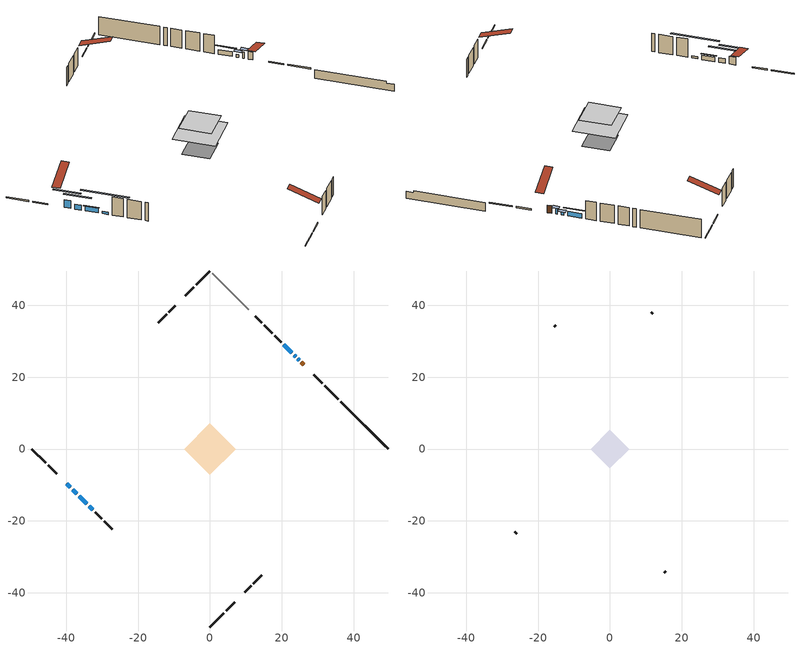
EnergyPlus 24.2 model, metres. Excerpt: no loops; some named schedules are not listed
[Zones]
conditioned space
 floor othersidecoefficients (Floor1 construction): -1.74,0 0,1.74 1.74,0 0,-1.74 z0.53
 floor adiabatic (AdiabaticFloorConstruction): -7.1,0 0,7.1 7.1,0 0,-7.1 z2.97
 floor foundation (Slab1 construction): -4.65,0 0,4.65 4.65,0 0,-4.65 z-1.76
 wall outside (RimJoist1 construction): 0,-49.52 3.8,-45.72 / -49.52,0 -45.72,-3.8 / 0,49.52 -3.8,45.72 / 35.72,13.8 31.92,17.6 z0.53:0.83
 wall outside (RimJoist2 construction): 4.46,-45.07 6.92,-42.6 / -45.07,-4.46 -42.6,-6.92 / -4.46,45.07 -6.92,42.6 / 31.26,18.26 28.8,20.72 z0.53:0.83
 wall outside (AdiabaticWallConstruction 1): 26.11,23.41 25.42,24.1 z0.53:2.56
 wall outside (AdiabaticWallConstruction): 24.76,24.76 24.47,25.05 z0.53:2.11; 23.82,25.7 23.42,26.1 z0.53:1.32; -39.91,-9.61 -38.83,-10.69 z0.53:2.56; -38.18,-11.35 -37.1,-12.42 / 22.77,26.76 20.47,29.05 z0.53:1.77; -36.44,-13.08 -34.29,-15.24 z0.53:1.7; -33.63,-15.89 -32.57,-16.95 z0.53:1.12
 wall outside (Wall1 construction): 9.61,-39.91 11.41,-38.11 / -31.91,-17.61 -30.11,-19.41 / -9.61,39.91 -11.41,38.11 / 19.81,29.71 18.01,31.51 z0.53:5.41
 wall outside (Wall2 construction): 12.07,-37.46 14.37,-35.15 / -29.46,-20.07 -27.15,-22.37 / -12.07,37.46 -14.37,35.15 / 17.36,32.17 15.05,34.47 z0.53:5.41
 wall foundation (FoundationWall1 construction): 36.38,13.15,-1.76 36.38,13.15,0.53 48.21,1.31,0.53 48.21,1.31,0.06 49.52,0,0.06 49.52,0,-1.76
 wall othersidecoefficients (Wall3 construction): 14.4,35.13 12.62,36.91 z0.53:5.41
 wall adiabatic (Wall5 construction): 10.76,38.76 0.66,48.87 z0.53:5.41
 window (WindowConstruction 5): 24.76,24.76 24.48,25.05 z0.53:2.11
 window (WindowConstruction): 23.82,25.7 23.42,26.1 z0.53:1.32
 window (WindowConstruction 1): -39.91,-9.61 -38.83,-10.69 z0.53:2.56
 window (WindowConstruction 2): -38.18,-11.35 -37.1,-12.42 z0.53:1.77
 window (WindowConstruction 3): -36.44,-13.08 -34.29,-15.24 z0.53:1.7
 window (WindowConstruction 4): 22.77,26.76 20.47,29.05 z0.53:1.77
 window (WindowConstruction 6): -33.63,-15.89 -32.57,-16.95 z0.53:1.12
 door (Door): 26.11,23.42 25.42,24.1 z0.53:2.56
 ceiling adiabatic (AdiabaticFloorConstruction): 0,-7.1 7.1,0 0,7.1 -7.1,0 z2.97
attic - vented
 floor to conditioned space (Floor2 construction Reversed): -5.37,0 0,5.37 5.37,0 0,-5.37 z5.41
 wall outside (Wall4 construction): 15.03,-34.5 15.57,-33.96 / -26.5,-23.03 -25.96,-23.57 / -15.03,34.5 -15.57,33.96 / 11.96,37.56 11.42,38.1 z0.53:5.41
 roof outside (Roof1 construction): 8.95,-40.57,5.41 3.73,-35.34,7.87 2.35,-36.72,7.87 7.58,-41.95,5.41; -40.57,-8.95,5.41 -35.34,-3.73,7.87 -36.72,-2.35,7.87 -41.95,-7.58,5.41; -8.95,40.57,5.41 -3.73,35.34,7.87 -2.35,36.72,7.87 -7.58,41.95,5.41; 26.76,22.76,5.41 21.54,17.53,7.87 22.92,16.15,7.87 28.14,21.38,5.41
shading: 24.04,25.48 25.19,24.33 25.84,24.97 24.69,26.12 z2.72; 22.99,26.53 24.25,25.27 24.89,25.92 23.64,27.17 z1.93; -37.07,-12.45 -41.67,-7.85 -41.96,-8.14 -37.36,-12.74 z5.05; -35.34,-14.18 -39.94,-9.59 -40.23,-9.88 -35.63,-14.48 z4.26; -34.08,-15.45 -36.65,-12.87 -36.87,-13.08 -34.29,-15.66 z2; 19.83,29.7 23.41,26.11 23.62,26.32 20.04,29.91 z2.68; -29.09,-20.44 -37.12,-12.41 -37.41,-12.7 -29.38,-20.73 z6.04
[Building]
Building 1: Terrain=Suburbs
[Site:Location]
Toronto City Centre_ON: Latitude {deg}=43.63; Longitude {deg}=-79.39; Time Zone {hr}=-5; Elevation {m}=77; Keep Site Location Information=Yes
[Site:GroundTemperature:Shallow]
5.01852, 3.26908, 3.12898, 3.95918, 7.29196, 10.6092, 13.4851, 15.3069, 15.4617, 13.9799, 11.1774, 7.9619
[Site:WaterMainsTemperature]
Calculation Method=Schedule; Temperature Schedule=mains temperature schedule
[Material] Roughness=Rough; Thermal Absorptance=0.9
Name | Thickness {m} | Conductivity {W/m-K} | Density {kg/m3} | Specific Heat {J/kg-K} | Solar Absorptance | Visible Absorptance
asphalt or fiberglass shingles | 0.00635 | 0.162714 | 1121.4 | 1465.45 | 0.4 | 0.4
ceiling loosefill ins | 0.0846667 | 0.0480833 | 16.02 | 1046.75 | 0.7 | 0.7
ceiling stud and cavity | 0.1397 | 0.162909 | 65.682 | 1177.47 | 0.7 | 0.7
concrete 4.0 in. | 0.1016 | 1.803125 | 2242.8 | 837.4 | 0.7 | 0.7
concrete 8.0 in. | 0.2032 | 1.803125 | 2242.8 | 837.4 | 0.7 | 0.7
door material | 0.04445 | 0.053851 | 512.64 | 1214.23 | 0.7 | 0.7
exterior vertical ins | 0.0369022 | 0.029427 | 32.04 | 1214.23 | 0.7 | 0.7
floor covering | 0.0127 | 0.0433444 | 54.468 | 1339.84 | 0.6 | 0.6
floor rigid ins | 0.051816 | 0.029427 | 32.04 | 1214.23 | 0.7 | 0.7
floor rigid ins 1; wall rigid ins | 0.512978 | 0.029427 | 32.04 | 1214.23 | 0.7 | 0.7
floor stud and cavity | 0.1397 | 0.100695 | 92.3553 | 1139.71 | 0.7 | 0.7
floor stud and cavity 1 | 0.1397 | 1.75129 | 37.0049 | 1207.88 | 0.7 | 0.7
furniture material conditioned space 1 | 0.1524 | 0.115458 | 640.8 | 1214.23 | 0.6 | 0.6
gypsum board | 0.0127 | 0.160291 | 801 | 837.4 | 0.6 | 0.6
gypsum board 1 | 0.0127 | 0.160291 | 801 | 837.4 | 0.7 | 0.7
osb sheathing 0.5 in. | 0.0127 | 0.115458 | 512.64 | 1214.23 | 0.7 | 0.7
osb sheathing 0.5 in. 1 | 0.0127 | 0.115458 | 512.64 | 1214.23 | 0.4 | 0.4
osb sheathing 0.75 in. | 0.01905 | 0.115458 | 512.64 | 1214.23 | 0.7 | 0.7
osb sheathing 2.0 in. | 0.0508 | 0.115458 | 512.64 | 1214.23 | 0.7 | 0.7
rim joist stud and cavity | 0.0508 | 0.0452492 | 125.044 | 1163.47 | 0.6 | 0.6
rim joist stud and cavity 1 | 0.0508 | 0.0293914 | 125.044 | 1163.47 | 0.6 | 0.6
wall stud and cavity | 0.1397 | 0.0954735 | 139.0536 | 1170.24 | 0.7 | 0.7
wall stud and cavity 1 | 0.1397 | 0.0947891 | 139.0536 | 1170.24 | 0.7 | 0.7
wall stud and cavity 2 | 0.1397 | 0.108453 | 139.0536 | 1170.24 | 0.7 | 0.7
wall stud and cavity 3 | 0.0889 | 6.1454 | 50.32683 | 1063.81 | 0.6 | 0.6
wall stud and cavity 4 | 0.1397 | 0.0853518 | 139.0536 | 1170.24 | 0.7 | 0.7
wall stud and cavity 5 | 0.0889 | 0.380278 | 52.3479 | 1209.89 | 0.7 | 0.7
wall stud and cavity 6 | 0.0889 | 0.391764 | 83.0341 | 1211.67 | 0.7 | 0.7
wood siding | 0.0254 | 0.102417 | 544.68 | 1172.36 | 0.4 | 0.4
wood siding 1 | 0.00254 | 0.102417 | 544.68 | 1172.36 | 0.4 | 0.4
wood siding 2; wood siding 3; wood siding 4 | 0.0254 | 0.102417 | 544.68 | 1172.36 | 0.7 | 0.7
[WindowMaterial:SimpleGlazingSystem]
Name | U-Factor {W/m2-K} | Solar Heat Gain Coefficient
WindowMaterial | 2.69535 | 0.4
WindowMaterial 1 | 2.24395 | 0.54
WindowMaterial 2 | 2.404633 | 0.55
WindowMaterial 3 | 2.41372 | 0.55
WindowMaterial 4 | 2.39214 | 0.56
WindowMaterial 5 | 3.01161 | 0.58
WindowMaterial 6 | 3.10643 | 0.51
[Construction]
AdiabaticFloorConstruction: floor stud and cavity 1, floor rigid ins 1, osb sheathing 0.75 in., floor covering
AdiabaticWallConstruction: wood siding 3, wall rigid ins, wall stud and cavity 5, gypsum board
AdiabaticWallConstruction 1: wood siding 4, wall rigid ins, wall stud and cavity 5, gypsum board
Door: door material
Floor1 construction: floor stud and cavity, floor rigid ins, osb sheathing 0.75 in., floor covering
Floor2 construction Reversed: gypsum board, ceiling stud and cavity, ceiling loosefill ins
FoundationWall1 construction: concrete 8.0 in., gypsum board 1
furniture construction conditioned space 1: furniture material conditioned space 1
PartitionWallConstruction: gypsum board, wall stud and cavity 6, gypsum board
RimJoist1 construction: wood siding 2, osb sheathing 2.0 in., rim joist stud and cavity
RimJoist2 construction: wood siding 2, osb sheathing 2.0 in., rim joist stud and cavity 1
Roof1 construction: asphalt or fiberglass shingles
Slab1 construction: concrete 4.0 in.
Wall1 construction: wood siding, osb sheathing 0.5 in., wall stud and cavity, gypsum board
Wall2 construction: wood siding, osb sheathing 0.5 in., wall stud and cavity 1, gypsum board
Wall3 construction: osb sheathing 0.5 in. 1, wall stud and cavity 2, gypsum board
Wall4 construction: wood siding 1, wall stud and cavity 3
Wall5 construction: osb sheathing 0.5 in. 1, wall stud and cavity 4, gypsum board
WindowConstruction: WindowMaterial
WindowConstruction 1: WindowMaterial 1
WindowConstruction 2: WindowMaterial 2
WindowConstruction 3: WindowMaterial 3
WindowConstruction 4: WindowMaterial 4
WindowConstruction 5: WindowMaterial 5
WindowConstruction 6: WindowMaterial 6
[Zone] Multiplier=1; Part of Total Floor Area=Yes
Name | Volume {m3}
attic - vented | 23.04
conditioned space | 366.5
[Space]
Name | Zone | Volume {m3}
attic - vented 1 | attic - vented | 23.04
conditioned space 1 | conditioned space | 366.5
[ZoneInfiltration:EffectiveLeakageArea]
infil attic - vented 1: Zone or Space=attic - vented 1; Schedule=Always On Discrete; Effective Air Leakage Area {cm2}=2425.26; Stack Coefficient=0.00051047; Wind Coefficient=1.52653e-05
[ZoneMixing]
whole house fan mix: Zone or Space=attic - vented; Schedule=Always On Continuous; Design Flow Rate Calculation Method=Flow/Zone; Design Flow Rate {m3/s}=0; Source Zone or Space=conditioned space
[SurfaceProperty:OtherSideCoefficients]
other non-freezing space: Combined Convective/Radiative Film Coefficient {W/m2-K}=8.35; Constant Temperature Coefficient=1; External Dry-Bulb Temperature Coefficient=0; Ground Temperature Coefficient=0; Wind Speed Coefficient=0; Zone Air Temperature Coefficient=0; Constant Temperature Schedule=other non-freezing space; Previous Other Side Temperature Coefficient=0
[SurfaceProperty:ExposedFoundationPerimeter]
Slab1: Exposed Perimeter Calculation Method=TotalExposedPerimeter; Total Exposed Perimeter {m}=18.593
[InternalMass] Zone or ZoneList=conditioned space; Space or SpaceList=conditioned space 1
Name | Construction | Surface Area {m2}
furniture mass conditioned space 1 | furniture construction conditioned space 1 | 60.0158
partition wall mass | PartitionWallConstruction | 150.039
[Lights]
interior lighting: Zone or ZoneList or Space or SpaceList=conditioned space 1; Schedule=interior lighting schedule; Design Level Calculation Method=LightingLevel; Lighting Level {W}=343.2; Return Air Fraction=0; Fraction Radiant=0.6; Fraction Visible=0.2; Fraction Replaceable=1
[People]
occupants: Zone or ZoneList or Space or SpaceList=conditioned space 1; Number of People Schedule=occupants schedule; Number of People Calculation Method=People; Number of People=3; Fraction Radiant=0.314171; Sensible Heat Fraction=0.56303; Activity Level Schedule=occupants activity schedule; Carbon Dioxide Generation Rate {m3/s-W}=0; Enable ASHRAE 55 Comfort Warnings=No; Mean Radiant Temperature Calculation Type=EnclosureAveraged
[ElectricEquipment] Zone or ZoneList or Space or SpaceList=conditioned space 1; Design Level Calculation Method=EquipmentLevel
Name | Schedule | Design Level {W} | Fraction Latent | Fraction Radiant | Fraction Lost
clothes dryer | clothes dryer schedule | 140.772 | 0.015 | 0.081 | 0.85
clothes washer | clothes washer schedule | 32.1985 | 0.03 | 0.162 | 0.7
cooking range | cooking range schedule | 208.969 | 0.08 | 0.432 | 0.2
dishwasher | dishwasher schedule | 66.8632 | 0.3 | 0.18 | 0.4
fridge | fridge schedule | 72.9452 | 0 | 0.6 | 0
mech vent house fan | mech vent house fan schedule | 2.69 | 0 | 0 | 1
mech vent house fan cfis | mech vent house fan cfis schedule | 0 | 0 | 0 | 0
misc plug loads | misc plug loads schedule | 494.7 | 0.045 | 0.513 | 0.1
whole house fan | Always On Discrete | 0 | 0 | 0 | 1
[OtherEquipment] Zone or ZoneList or Space or SpaceList=conditioned space 1; Design Level Calculation Method=EquipmentLevel
Name | Fuel Type | Schedule | Design Level {W} | Fraction Latent | Fraction Radiant | Fraction Lost
clothes dryer 1 | Electricity | clothes dryer schedule | 0 | 0.015 | 0.081 | 0.85
cooking range 1 | Electricity | cooking range schedule | 0 | 0.08 | 0.432 | 0.2
general water use latent | None | general water use schedule | 59.3978 | 1 | 0 | 0
general water use sensible | None | general water use schedule | -58.539 | 0 | 0.6 | 0
mech vent house fan latent load | None | Always On Discrete | 0 | 1 | 0 | 0
mech vent house fan sensible load | None | Always On Discrete | 0 | 0 | 0 | 0
water heater energy adjustment1 | NaturalGas | Always On Discrete | 0.01 | 0 | 0 | 1
[ZoneInfiltration:DesignFlowRate] Zone or ZoneList or Space or SpaceList=conditioned space 1; Schedule=Always On Discrete; Design Flow Rate Calculation Method=Flow/Zone; Design Flow Rate {m3/s}=0
infil flow; natural vent flow; whole house fan flow
[AvailabilityManager:Scheduled]
central ac and furnace airloop Availability Manager: Schedule=Always On Discrete
[Foundation:Kiva]
Foundation Kiva 1: Initial Indoor Air Temperature {C}=18; Wall Height Above Grade {m}=0.529986; Wall Depth Below Slab {m}=0.2032; Custom Block Material Name 1=exterior vertical ins; Custom Block Depth 1 {m}=2.28999; Custom Block X Position 1 {m}=0.2159; Custom Block Z Position 1 {m}=0
[Foundation:Kiva:Settings]
Soil Conductivity {W/m-K}=0.849921; Soil Density {kg/m3}=1842.3; Soil Specific Heat {J/kg-K}=418.7; Ground Solar Absorptivity=0.9; Ground Thermal Absorptivity=0.9; Ground Surface Roughness {m}=0.03; Far-Field Width {m}=40; Deep-Ground Boundary Condition=ZeroFlux; Deep-Ground Depth {m}=40; Minimum Cell Dimension {m}=0.2; Maximum Cell Growth Coefficient=3; Simulation Timestep=Timestep
[Exterior:Lights]
exterior lighting: Schedule=exterior lighting schedule; Design Level {W}=75.6
[EnergyManagementSystem:GlobalVariable]
central_ac_and_furnace_airloop_Fan_RTF
infil_program_Qfan
infil_program_Qinf
natural_vent_program_Qnv
natural_vent_program_Qwhf
[EnergyManagementSystem:Sensor]
Name | Output:Variable or Output:Meter Index Key | Output:Variable or Output:Meter
airflow_gain | infil flow | Infiltration Sensible Heat Gain Energy
airflow_gain_1 | natural vent flow | Infiltration Sensible Heat Gain Energy
airflow_gain_2 | whole house fan flow | Infiltration Sensible Heat Gain Energy
airflow_loss | infil flow | Infiltration Sensible Heat Loss Energy
airflow_loss_1 | natural vent flow | Infiltration Sensible Heat Loss Energy
airflow_loss_2 | whole house fan flow | Infiltration Sensible Heat Loss Energy
clg_load_cond |  | Cooling:EnergyTransfer:Zone:CONDITIONED SPACE
clg_sp_s; clg_sp_s_1 | cooling setpoint | Schedule Value
clothes_dryer_exhaust_0_sch_s | clothes dryer exhaust 0 schedule | Schedule Value
cool_season | cooling season schedule | Schedule Value
htg_load_cond |  | Heating:EnergyTransfer:Zone:CONDITIONED SPACE
htg_sp_s; htg_sp_s_1 | heating setpoint | Schedule Value
ig_ee_conv | clothes dryer | Electric Equipment Convective Heating Energy
ig_ee_conv_2 | cooking range | Electric Equipment Convective Heating Energy
ig_ee_conv_4 | fridge | Electric Equipment Convective Heating Energy
ig_ee_conv_5 | misc plug loads | Electric Equipment Convective Heating Energy
ig_ee_conv_6 | whole house fan | Electric Equipment Convective Heating Energy
ig_ee_rad | clothes dryer | Electric Equipment Radiant Heating Energy
ig_ee_rad_2 | cooking range | Electric Equipment Radiant Heating Energy
ig_ee_rad_4 | fridge | Electric Equipment Radiant Heating Energy
ig_ee_rad_5 | misc plug loads | Electric Equipment Radiant Heating Energy
ig_ee_rad_6 | whole house fan | Electric Equipment Radiant Heating Energy
ig_lgt_conv | interior lighting | Lights Convective Heating Energy
ig_lgt_rad | interior lighting | Lights Radiant Heating Energy
ig_lgt_vis | interior lighting | Lights Visible Radiation Heating Energy
ig_oe_conv | clothes dryer 1 | Other Equipment Convective Heating Energy
ig_oe_conv_1 | cooking range 1 | Other Equipment Convective Heating Energy
ig_oe_conv_2 | general water use latent | Other Equipment Convective Heating Energy
ig_oe_conv_3 | general water use sensible | Other Equipment Convective Heating Energy
ig_oe_conv_4 | water heater energy adjustment1 | Other Equipment Convective Heating Energy
ig_oe_rad | clothes dryer 1 | Other Equipment Radiant Heating Energy
ig_oe_rad_1 | cooking range 1 | Other Equipment Radiant Heating Energy
ig_oe_rad_2 | general water use latent | Other Equipment Radiant Heating Energy
ig_oe_rad_3 | general water use sensible | Other Equipment Radiant Heating Energy
ig_oe_rad_4 | water heater energy adjustment1 | Other Equipment Radiant Heating Energy
ig_ppl_conv | occupants | People Convective Heating Energy
ig_ppl_rad | occupants | People Radiant Heating Energy
im_conv | furniture mass conditioned space 1 | Surface Inside Face Convection Heat Gain Energy
im_conv_1 | partition wall mass | Surface Inside Face Convection Heat Gain Energy
im_ig | furniture mass conditioned space 1 | Surface Inside Face Internal Gains Radiation Heat Gain Energy
im_ig_1 | partition wall mass | Surface Inside Face Internal Gains Radiation Heat Gain Energy
im_lgt | furniture mass conditioned space 1 | Surface Inside Face Lights Radiation Heat Gain Energy
im_lgt_1 | partition wall mass | Surface Inside Face Lights Radiation Heat Gain Energy
im_sol | furniture mass conditioned space 1 | Surface Inside Face Solar Radiation Heat Gain Energy
im_sol_1 | partition wall mass | Surface Inside Face Solar Radiation Heat Gain Energy
im_surf | furniture mass conditioned space 1 | Surface Inside Face Net Surface Thermal Radiation Heat Gain Energy
im_surf_1 | partition wall mass | Surface Inside Face Net Surface Thermal Radiation Heat Gain Energy
mv_conv | mech vent house fan | Electric Equipment Convective Heating Energy
mv_conv_1 | mech vent house fan cfis | Electric Equipment Convective Heating Energy
mv_conv_2 | mech vent house fan latent load | Other Equipment Convective Heating Energy
mv_conv_3 | mech vent house fan sensible load | Other Equipment Convective Heating Energy
mv_rad | mech vent house fan | Electric Equipment Radiant Heating Energy
mv_rad_1 | mech vent house fan cfis | Electric Equipment Radiant Heating Energy
mv_rad_2 | mech vent house fan latent load | Other Equipment Radiant Heating Energy
mv_rad_3 | mech vent house fan sensible load | Other Equipment Radiant Heating Energy
natural_vent_s | natural vent schedule | Schedule Value
oa_temp |  | Site Outdoor Air Drybulb Temperature
out_pb_s |  | Site Outdoor Air Barometric Pressure
out_wt_s |  | Site Outdoor Air Humidity Ratio
site_vw_s |  | Site Wind Speed
ss_back_out | Window1 | Surface Window Shortwave from Zone Back Out Window Heat Transfer Rate
ss_back_out_1 | Window2 | Surface Window Shortwave from Zone Back Out Window Heat Transfer Rate
ss_back_out_2 | Window3 | Surface Window Shortwave from Zone Back Out Window Heat Transfer Rate
ss_back_out_3 | Window4 | Surface Window Shortwave from Zone Back Out Window Heat Transfer Rate
ss_back_out_4 | Window5 | Surface Window Shortwave from Zone Back Out Window Heat Transfer Rate
ss_back_out_5 | Window7 | Surface Window Shortwave from Zone Back Out Window Heat Transfer Rate
ss_back_out_6 | Window9 | Surface Window Shortwave from Zone Back Out Window Heat Transfer Rate
ss_conv | Door1 | Surface Inside Face Convection Heat Gain Energy
ss_conv_1 | Window1 | Surface Inside Face Convection Heat Gain Energy
ss_conv_2 | Window2 | Surface Inside Face Convection Heat Gain Energy
ss_conv_3 | Window3 | Surface Inside Face Convection Heat Gain Energy
ss_conv_4 | Window4 | Surface Inside Face Convection Heat Gain Energy
ss_conv_5 | Window5 | Surface Inside Face Convection Heat Gain Energy
ss_conv_6 | Window7 | Surface Inside Face Convection Heat Gain Energy
ss_conv_7 | Window9 | Surface Inside Face Convection Heat Gain Energy
ss_ig | Door1 | Surface Inside Face Internal Gains Radiation Heat Gain Energy
ss_ig_1 | Window1 | Surface Inside Face Internal Gains Radiation Heat Gain Energy
ss_ig_2 | Window2 | Surface Inside Face Internal Gains Radiation Heat Gain Energy
ss_ig_3 | Window3 | Surface Inside Face Internal Gains Radiation Heat Gain Energy
ss_ig_4 | Window4 | Surface Inside Face Internal Gains Radiation Heat Gain Energy
ss_ig_5 | Window5 | Surface Inside Face Internal Gains Radiation Heat Gain Energy
ss_ig_6 | Window7 | Surface Inside Face Internal Gains Radiation Heat Gain Energy
ss_ig_7 | Window9 | Surface Inside Face Internal Gains Radiation Heat Gain Energy
ss_lgt | Door1 | Surface Inside Face Lights Radiation Heat Gain Energy
ss_sol | Door1 | Surface Inside Face Solar Radiation Heat Gain Energy
ss_surf | Door1 | Surface Inside Face Net Surface Thermal Radiation Heat Gain Energy
ss_surf_1 | Window1 | Surface Inside Face Net Surface Thermal Radiation Heat Gain Energy
ss_surf_2 | Window2 | Surface Inside Face Net Surface Thermal Radiation Heat Gain Energy
ss_surf_3 | Window3 | Surface Inside Face Net Surface Thermal Radiation Heat Gain Energy
ss_surf_4 | Window4 | Surface Inside Face Net Surface Thermal Radiation Heat Gain Energy
ss_surf_5 | Window5 | Surface Inside Face Net Surface Thermal Radiation Heat Gain Energy
ss_surf_6 | Window7 | Surface Inside Face Net Surface Thermal Radiation Heat Gain Energy
ss_surf_7 | Window9 | Surface Inside Face Net Surface Thermal Radiation Heat Gain Energy
ss_trans_in | Window1 | Surface Window Transmitted Solar Radiation Rate
ss_trans_in_1 | Window2 | Surface Window Transmitted Solar Radiation Rate
ss_trans_in_2 | Window3 | Surface Window Transmitted Solar Radiation Rate
ss_trans_in_3 | Window4 | Surface Window Transmitted Solar Radiation Rate
ss_trans_in_4 | Window5 | Surface Window Transmitted Solar Radiation Rate
ss_trans_in_5 | Window7 | Surface Window Transmitted Solar Radiation Rate
ss_trans_in_6 | Window9 | Surface Window Transmitted Solar Radiation Rate
ss_trans_out | Window1 | Surface Inside Face Initial Transmitted Diffuse Transmitted Out Window Solar Radiation Rate
ss_trans_out_1 | Window2 | Surface Inside Face Initial Transmitted Diffuse Transmitted Out Window Solar Radiation Rate
ss_trans_out_2 | Window3 | Surface Inside Face Initial Transmitted Diffuse Transmitted Out Window Solar Radiation Rate
ss_trans_out_3 | Window4 | Surface Inside Face Initial Transmitted Diffuse Transmitted Out Window Solar Radiation Rate
ss_trans_out_4 | Window5 | Surface Inside Face Initial Transmitted Diffuse Transmitted Out Window Solar Radiation Rate
ss_trans_out_5 | Window7 | Surface Inside Face Initial Transmitted Diffuse Transmitted Out Window Solar Radiation Rate
ss_trans_out_6 | Window9 | Surface Inside Face Initial Transmitted Diffuse Transmitted Out Window Solar Radiation Rate
s_conv | Floor1 | Surface Inside Face Convection Heat Gain Energy
s_conv_1 | Floor2 | Surface Inside Face Convection Heat Gain Energy
s_conv_10 | RimJoist2:225 | Surface Inside Face Convection Heat Gain Energy
s_conv_11 | RimJoist2:315 | Surface Inside Face Convection Heat Gain Energy
s_conv_12 | RimJoist2:45 | Surface Inside Face Convection Heat Gain Energy
s_conv_13 | Slab1 | Surface Inside Face Convection Heat Gain Energy
s_conv_14 | Wall1:135 | Surface Inside Face Convection Heat Gain Energy
s_conv_15 | Wall1:225 | Surface Inside Face Convection Heat Gain Energy
s_conv_16 | Wall1:315 | Surface Inside Face Convection Heat Gain Energy
s_conv_17 | Wall1:45 | Surface Inside Face Convection Heat Gain Energy
s_conv_18 | Wall2:135 | Surface Inside Face Convection Heat Gain Energy
s_conv_19 | Wall2:225 | Surface Inside Face Convection Heat Gain Energy
s_conv_2 | FoundationWall1 | Surface Inside Face Convection Heat Gain Energy
s_conv_20 | Wall2:315 | Surface Inside Face Convection Heat Gain Energy
s_conv_21 | Wall2:45 | Surface Inside Face Convection Heat Gain Energy
s_conv_22 | Wall3 | Surface Inside Face Convection Heat Gain Energy
s_conv_23 | Wall5 | Surface Inside Face Convection Heat Gain Energy
s_conv_3 | inferred conditioned ceiling | Surface Inside Face Convection Heat Gain Energy
s_conv_4 | inferred conditioned floor | Surface Inside Face Convection Heat Gain Energy
s_conv_5 | RimJoist1:135 | Surface Inside Face Convection Heat Gain Energy
s_conv_6 | RimJoist1:225 | Surface Inside Face Convection Heat Gain Energy
s_conv_7 | RimJoist1:315 | Surface Inside Face Convection Heat Gain Energy
s_conv_8 | RimJoist1:45 | Surface Inside Face Convection Heat Gain Energy
s_conv_9 | RimJoist2:135 | Surface Inside Face Convection Heat Gain Energy
s_ig | Floor1 | Surface Inside Face Internal Gains Radiation Heat Gain Energy
s_ig_1 | Floor2 | Surface Inside Face Internal Gains Radiation Heat Gain Energy
s_ig_10 | RimJoist2:225 | Surface Inside Face Internal Gains Radiation Heat Gain Energy
s_ig_11 | RimJoist2:315 | Surface Inside Face Internal Gains Radiation Heat Gain Energy
s_ig_12 | RimJoist2:45 | Surface Inside Face Internal Gains Radiation Heat Gain Energy
s_ig_13 | Slab1 | Surface Inside Face Internal Gains Radiation Heat Gain Energy
s_ig_14 | Wall1:135 | Surface Inside Face Internal Gains Radiation Heat Gain Energy
s_ig_15 | Wall1:225 | Surface Inside Face Internal Gains Radiation Heat Gain Energy
s_ig_16 | Wall1:315 | Surface Inside Face Internal Gains Radiation Heat Gain Energy
s_ig_17 | Wall1:45 | Surface Inside Face Internal Gains Radiation Heat Gain Energy
s_ig_18 | Wall2:135 | Surface Inside Face Internal Gains Radiation Heat Gain Energy
s_ig_19 | Wall2:225 | Surface Inside Face Internal Gains Radiation Heat Gain Energy
s_ig_2 | FoundationWall1 | Surface Inside Face Internal Gains Radiation Heat Gain Energy
s_ig_20 | Wall2:315 | Surface Inside Face Internal Gains Radiation Heat Gain Energy
s_ig_21 | Wall2:45 | Surface Inside Face Internal Gains Radiation Heat Gain Energy
s_ig_22 | Wall3 | Surface Inside Face Internal Gains Radiation Heat Gain Energy
s_ig_23 | Wall5 | Surface Inside Face Internal Gains Radiation Heat Gain Energy
s_ig_3 | inferred conditioned ceiling | Surface Inside Face Internal Gains Radiation Heat Gain Energy
